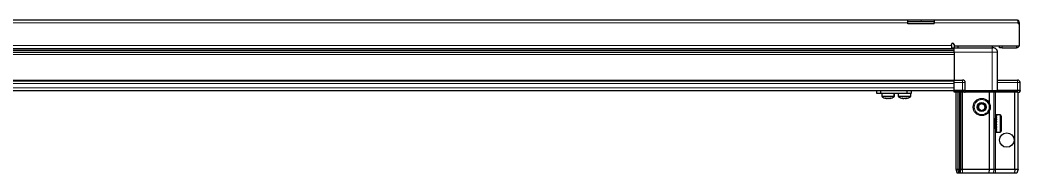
# Model space of a CAD drawing. Header units: millimetres. Extents: x 1132 to 6283, y -242 to 1882.
# Drawn here: x 2154 to 2912, y 855 to 971 of the extents above; entities that cross this region are included whole.
import ezdxf

# ---------------------------------------------------------------- set-up
doc = ezdxf.new("R2010")
doc.units = ezdxf.units.MM

msp = doc.modelspace()

# ---------------------------------------------------------------- linework, layer by layer
at = {"color": 7, "linetype": 'Continuous', "lineweight": 25}
for p, q in [((1397.49, 971.14), (2827.49, 971.14)), ((2827.49, 969.04), (2827.49, 971.14)), ((2827.49, 971.14), (2837.49, 971.14)), ((2837.49, 971.14), (2847.49, 971.14)), ((2847.49, 971.14), (2847.49, 969.04)), ((2847.49, 971.14), (2910.39, 971.14)), ((2837.49, 969.64), (2827.49, 969.64)), ((2827.49, 968.14), (2827.49, 969.04)), ((2847.49, 968.14), (2827.49, 968.14)), ((2847.49, 969.64), (2837.49, 969.64)), ((2847.49, 968.14), (2847.49, 969.04)), ((2910.99, 969.04), (2910.99, 968.14)), ((2910.99, 969.04), (2911.99, 969.04)), ((2911.99, 968.14), (2910.99, 968.14)), ((2911.99, 968.14), (2911.99, 969.04)), ((2911.99, 951.64), (2911.99, 968.14)), ((2862.49, 947.7), (1362.49, 947.7)), ((2862.49, 947.66), (1362.49, 947.66)), ((1388.61, 949.49), (2836.37, 949.49)), ((2124.99, 949.64), (2860.49, 949.64)), ((2830.99, 949.64), (2830.99, 949.49)), ((2831.1, 949.64), (2831.1, 949.49)), ((2831.28, 949.64), (2831.28, 949.49)), ((2831.79, 949.64), (2831.79, 949.49)), ((2832.18, 949.64), (2832.18, 949.49)), ((2833.04, 949.64), (2833.04, 949.49)), ((2833.6, 949.64), (2833.6, 949.49)), ((2834.72, 949.64), (2834.72, 949.49)), ((2835.4, 949.64), (2835.4, 949.49)), ((2836.37, 949.49), (2836.67, 949.49)), ((2836.67, 949.64), (2836.67, 949.49)), ((2836.67, 949.49), (2837.41, 949.49)), ((2836.67, 949.49), (2836.67, 949.49)), ((2836.93, 949.64), (2836.93, 949.49)), ((2837.41, 949.64), (2837.41, 949.49)), ((2837.41, 949.49), (2838.7, 949.49)), ((2838.61, 949.49), (2862.49, 949.49)), ((2838.7, 949.64), (2838.7, 949.49)), ((2838.79, 949.64), (2838.79, 949.49)), ((2839.42, 949.64), (2839.42, 949.49)), ((2840.62, 949.64), (2840.62, 949.49)), ((2841.24, 949.64), (2841.24, 949.49)), ((2842.22, 949.64), (2842.22, 949.49)), ((2842.7, 949.64), (2842.7, 949.49)), ((2843.37, 949.64), (2843.37, 949.49)), ((2843.64, 949.64), (2843.64, 949.49)), ((2843.94, 949.64), (2843.94, 949.49)), ((2843.99, 949.49), (2843.99, 949.64)), ((2843.99, 949.64), (2843.99, 949.49)), ((2860.49, 951.74), (2860.49, 952.49)), ((2860.49, 951.74), (2860.49, 949.64)), ((2862.49, 952.49), (2862.49, 951.64)), ((2862.49, 951.64), (2911.99, 951.64)), ((2862.49, 951.64), (2862.49, 950.14)), ((2862.49, 950.14), (2891.49, 950.14)), ((2865.24, 951.64), (2865.24, 950.14)), ((2891.74, 950.14), (2891.74, 951.64)), ((2896.99, 950.14), (2896.99, 951.64)), ((2898.99, 950.14), (2896.99, 950.14)), ((2898.99, 950.14), (2909.89, 950.14)), ((2862.49, 946.64), (2862.49, 925.64)), ((2895.49, 917.64), (2895.49, 946.64)), ((2122.49, 924.99), (2862.49, 924.99)), ((2862.49, 925.64), (2868.99, 925.64)), ((2862.49, 923.64), (2862.49, 925.64)), ((2895.49, 925.64), (2910.49, 925.64)), ((2122.49, 917.79), (2862.49, 917.79)), ((2803.84, 915.29), (2803.84, 917.79)), ((2806.84, 917.79), (2806.84, 915.29)), ((2827.04, 915.29), (2827.04, 917.79)), ((2830.04, 917.79), (2830.04, 915.29)), ((2862.49, 917.64), (2862.49, 923.64)), ((2862.49, 917.64), (2868.99, 917.64)), ((2862.49, 917.64), (2862.49, 917.31)), ((2862.49, 917.64), (2862.49, 917.64)), ((2868.99, 917.64), (2862.49, 917.64)), ((2862.49, 916.44), (2862.49, 917.31)), ((2862.49, 917.31), (2862.49, 917.31)), ((2862.49, 917.31), (2868.99, 917.31)), ((2870.99, 917.64), (2868.99, 917.64)), ((2870.99, 917.64), (2870.99, 923.64)), ((2870.99, 917.64), (2870.99, 916.44)), ((2870.99, 917.64), (2871.19, 917.64)), ((2871.19, 917.64), (2891.49, 917.64)), ((2891.49, 917.64), (2895.49, 917.64)), ((2895.49, 917.64), (2895.49, 916.44)), ((2895.49, 917.64), (2895.69, 917.64)), ((2895.69, 917.64), (2910.49, 917.64)), ((2910.49, 917.64), (2895.69, 917.64)), ((2912.49, 917.64), (2910.49, 917.64)), ((2911.99, 916.44), (2912.49, 917.31)), ((2912.49, 917.64), (2912.49, 923.64)), ((2912.49, 917.64), (2912.49, 917.31)), ((2806.84, 915.29), (2803.84, 915.29)), ((2827.04, 915.29), (2806.84, 915.29)), ((2807.69, 915.29), (2807.69, 913.39)), ((2817.19, 913.39), (2817.19, 915.29)), ((2817.24, 913.39), (2817.24, 915.29)), ((2820.19, 915.29), (2820.19, 913.39)), ((2830.04, 915.29), (2827.04, 915.29)), ((2829.69, 913.39), (2829.69, 915.29)), ((2870.31, 916.44), (2862.49, 916.44)), ((2863.99, 858.14), (2863.99, 916.44)), ((2865.49, 858.14), (2865.49, 916.44)), ((2866.99, 858.14), (2866.99, 916.44)), ((2867.99, 858.14), (2867.99, 916.44)), ((2870.31, 916.44), (2870.99, 916.44)), ((2871.19, 916.44), (2870.99, 916.44)), ((2891.49, 916.44), (2871.19, 916.44)), ((2889.49, 907.64), (2889.49, 916.44)), ((2895.49, 916.44), (2891.49, 916.44)), ((2892.99, 858.14), (2892.99, 916.44)), ((2895.69, 916.44), (2895.49, 916.44)), ((2910.49, 916.44), (2895.69, 916.44)), ((2908.49, 858.14), (2908.49, 916.44)), ((2910.49, 916.44), (2911.99, 916.44)), ((2910.99, 858.14), (2910.99, 916.44)), ((2889.49, 858.14), (2889.49, 902.64)), ((2893.02, 896.64), (2892.99, 896.64)), ((2893.5, 895.95), (2893.02, 896.64)), ((2893.02, 896.64), (2893.02, 895.6)), ((2893.02, 895.6), (2893.02, 888.64)), ((2893.99, 896.64), (2893.5, 895.95)), ((2893.5, 895.95), (2893.5, 895.09)), ((2893.5, 895.09), (2893.5, 889.33)), ((2893.99, 896.64), (2893.99, 895.6)), ((2893.99, 895.6), (2893.99, 888.64)), ((2894.49, 897.04), (2894.39, 897.04)), ((2894.39, 897.04), (2894.39, 888.24)), ((2897.39, 899.14), (2894.49, 899.14)), ((2894.49, 899.14), (2894.49, 899.13)), ((2894.99, 899.13), (2894.49, 899.13)), ((2894.49, 899.13), (2894.49, 899.05)), ((2894.49, 899.05), (2894.49, 898.71)), ((2894.99, 899.05), (2894.49, 899.05)), ((2894.99, 898.71), (2894.49, 898.71)), ((2894.49, 898.71), (2894.49, 898.4)), ((2894.49, 898.4), (2894.49, 897.69)), ((2894.99, 898.4), (2894.49, 898.4)), ((2894.99, 897.69), (2894.49, 897.69)), ((2894.49, 897.69), (2894.49, 897.19)), ((2894.49, 897.19), (2894.49, 896.18)), ((2894.99, 897.19), (2894.49, 897.19)), ((2894.99, 896.18), (2894.49, 896.18)), ((2894.49, 896.18), (2894.49, 895.53)), ((2894.49, 895.53), (2894.49, 894.32)), ((2894.99, 895.53), (2894.49, 895.53)), ((2894.99, 899.05), (2894.99, 899.13)), ((2894.99, 898.4), (2894.99, 898.71)), ((2894.99, 897.19), (2894.99, 897.69)), ((2894.99, 895.53), (2894.99, 896.18)), ((2898.19, 898.34), (2898.19, 896.86)), ((2898.19, 896.86), (2898.19, 886.94)), ((2892.99, 888.64), (2893.02, 888.64)), ((2893.02, 888.64), (2893.5, 889.33)), ((2893.5, 889.33), (2893.99, 888.64)), ((2894.39, 888.24), (2894.49, 888.24)), ((2894.99, 894.32), (2894.49, 894.32)), ((2894.49, 894.32), (2894.49, 893.78)), ((2894.99, 893.78), (2894.49, 893.78)), ((2894.49, 893.59), (2894.49, 892.29)), ((2894.99, 893.59), (2894.49, 893.59)), ((2894.99, 892.29), (2894.49, 892.29)), ((2894.99, 891.91), (2894.49, 891.91)), ((2894.49, 891.91), (2894.49, 891.56)), ((2894.99, 891.56), (2894.49, 891.56)), ((2894.49, 891.56), (2894.49, 890.31)), ((2894.99, 890.31), (2894.49, 890.31)), ((2894.49, 890.31), (2894.49, 889.63)), ((2894.49, 889.63), (2894.49, 888.55)), ((2894.99, 889.63), (2894.49, 889.63)), ((2894.99, 888.55), (2894.49, 888.55)), ((2894.49, 888.55), (2894.49, 888)), ((2894.49, 888), (2894.49, 887.19)), ((2894.99, 888), (2894.49, 888)), ((2894.99, 887.19), (2894.49, 887.19)), ((2894.49, 887.19), (2894.49, 886.82)), ((2894.99, 893.59), (2894.99, 894.32)), ((2894.99, 891.56), (2894.99, 892.29)), ((2894.99, 889.63), (2894.99, 890.31)), ((2894.99, 888), (2894.99, 888.55)), ((2894.99, 886.82), (2894.99, 887.19)), ((2894.49, 886.82), (2894.49, 886.36)), ((2894.99, 886.82), (2894.49, 886.82)), ((2894.99, 886.36), (2894.49, 886.36)), ((2894.49, 886.36), (2894.49, 886.21)), ((2894.49, 886.21), (2894.49, 886.14)), ((2894.99, 886.21), (2894.49, 886.21)), ((2894.49, 886.14), (2897.39, 886.14)), ((2894.99, 886.21), (2894.99, 886.36)), ((2864.79, 855.14), (2863.99, 858.14)), ((2863.99, 858.14), (2865.49, 858.14)), ((2865.94, 855.14), (2865.49, 858.14)), ((2865.49, 858.14), (2866.99, 858.14)), ((2866.44, 855.14), (2866.99, 858.14)), ((2866.99, 858.14), (2867.99, 858.14)), ((2867.18, 855.14), (2867.99, 858.14)), ((2867.99, 858.14), (2868.99, 858.14)), ((2868.99, 858.14), (2889.49, 858.14)), ((2889.16, 855.14), (2889.49, 858.14)), ((2889.49, 858.14), (2892.99, 858.14)), ((2892.99, 858.14), (2892.18, 855.14)), ((2892.99, 858.14), (2893.99, 858.14)), ((2893.99, 858.14), (2908.49, 858.14)), ((2908.49, 858.14), (2908.33, 855.14)), ((2908.49, 858.14), (2910.99, 858.14)), ((2910.99, 858.14), (2910.18, 855.14)), ((2865.94, 855.14), (2864.79, 855.14)), ((2866.44, 855.14), (2865.94, 855.14)), ((2867.18, 855.14), (2866.44, 855.14)), ((2868.99, 855.14), (2867.18, 855.14)), ((2889.16, 855.14), (2868.99, 855.14)), ((2892.18, 855.14), (2889.16, 855.14)), ((2893.99, 855.14), (2892.18, 855.14)), ((2908.33, 855.14), (2893.99, 855.14)), ((2910.18, 855.14), (2908.33, 855.14))]:
    msp.add_line(p, q, dxfattribs=at)
at = {"color": 8, "linetype": 'Continuous', "lineweight": 18}
for p, q in [((2837.49, 971.14), (2837.49, 969.64)), ((2827.49, 969.04), (1397.49, 969.04)), ((2910.99, 969.04), (2847.49, 969.04)), ((2862.49, 948.91), (1362.49, 948.91)), ((2124.99, 951.74), (2860.49, 951.74)), ((2860.49, 950.14), (2862.49, 950.14)), ((2898.99, 951.64), (2898.99, 950.14)), ((2909.89, 951.64), (2909.89, 950.14)), ((1362.49, 946.46), (2862.49, 946.46)), ((2862.49, 945.04), (1362.49, 945.04)), ((2891.49, 946.64), (2862.49, 946.64)), ((2891.49, 917.64), (2891.49, 946.64)), ((2122.49, 925.64), (2862.49, 925.64)), ((2868.99, 923.64), (2868.99, 925.64)), ((2910.49, 925.64), (2910.49, 923.64)), ((2122.49, 922.99), (2862.49, 922.99)), ((2122.49, 919.79), (2862.49, 919.79)), ((2868.99, 923.64), (2862.49, 923.64)), ((2862.49, 917.64), (2862.49, 917.31)), ((2868.99, 917.64), (2868.99, 923.64)), ((2870.99, 923.64), (2868.99, 923.64)), ((2868.99, 917.64), (2868.99, 917.31)), ((2871.19, 917.64), (2871.19, 916.44)), ((2891.49, 917.64), (2891.49, 916.44)), ((2910.49, 923.64), (2895.49, 923.64)), ((2895.69, 917.64), (2895.69, 916.44)), ((2910.49, 917.64), (2910.49, 923.64)), ((2912.49, 923.64), (2910.49, 923.64)), ((2910.49, 917.64), (2910.49, 916.44)), ((2809.9, 913.39), (2807.69, 913.39)), ((2810, 913.02), (2807.88, 913.02)), ((2817.19, 913.39), (2809.9, 913.39)), ((2816.99, 913.02), (2810, 913.02)), ((2817.04, 913.02), (2816.99, 913.02)), ((2817.24, 913.39), (2817.19, 913.39)), ((2827.69, 913.39), (2820.19, 913.39)), ((2827.58, 913.02), (2820.38, 913.02)), ((2829.49, 913.02), (2827.58, 913.02)), ((2829.69, 913.39), (2827.69, 913.39)), ((2868.99, 858.14), (2868.99, 916.44)), ((2893.99, 896.64), (2893.99, 916.44)), ((2897.39, 899.14), (2897.39, 897.45)), ((2897.39, 897.45), (2897.39, 886.14)), ((2893.99, 858.14), (2893.99, 888.64)), ((2868.99, 855.14), (2868.99, 858.14)), ((2893.99, 858.14), (2893.99, 855.14))]:
    msp.add_line(p, q, dxfattribs=at)
at = {"color": 7, "linetype": 'Continuous', "lineweight": 25}
for centre, radius in [((2883.49, 905.14), 6.5), ((2883.49, 905.14), 3.46), ((2902.49, 880.14), 5.5)]:
    msp.add_circle(centre, radius, dxfattribs=at)
at = {"color": 8, "linetype": 'Continuous', "lineweight": 18}
msp.add_circle((2883.49, 905.14), 5.7, dxfattribs=at)
at = {"color": 7, "linetype": 'Continuous', "lineweight": 25}
for centre, radius, start, end in [((2861.49, 952.49), 1, 0, 180), ((2909.89, 952.24), 2.1, 270, 343.39845), ((2868.99, 923.64), 2, 0, 90), ((2910.49, 923.64), 2, 0, 90), ((2808.14, 913.39), 0.45, 180, 235.28209), ((2812.44, 919.59), 8, 235.28209, 259.05401), ((2812.44, 919.59), 8, 280.84597, 304.71791), ((2812.49, 919.59), 8, 280.92113, 304.71791), ((2816.74, 913.39), 0.45, 304.71791, 0), ((2816.79, 913.39), 0.45, 304.71791, 0), ((2820.64, 913.39), 0.45, 180, 235.28209), ((2824.94, 919.59), 8, 235.28209, 258.92302), ((2824.94, 919.59), 8, 280.93918, 304.71791), ((2829.24, 913.39), 0.45, 304.71791, 0), ((2883.49, 905.14), 2.5, 118.29497, 178.29497), ((2883.49, 905.14), 2.5, 178.29497, 238.29497), ((2883.49, 905.14), 2.5, 238.29497, 298.29497), ((2883.49, 905.14), 2.5, 58.29497, 118.29497), ((2883.49, 905.14), 2.5, 298.29497, 358.29497), ((2883.49, 905.14), 2.5, 358.29497, 58.29497), ((2893.99, 897.04), 0.4, 270, 360), ((2897.39, 898.34), 0.8, 360, 90), ((2893.99, 888.24), 0.4, 0, 90), ((2897.39, 886.94), 0.8, 270, 0)]:
    msp.add_arc(centre, radius, start, end, dxfattribs=at)
msp.add_ellipse((2868.99, 913.84), major_axis=(0, 3.46), ratio=0.57735, start_param=5.560451, end_param=6.283185, dxfattribs=at)
for points, knots in [([(2910.39, 971.14), (2910.43, 971.11), (2910.52, 971.06), (2910.66, 970.67), (2910.79, 970.11), (2910.9, 969.53), (2910.97, 969.17), (2910.99, 969.04)], [0, 0, 0, 0, 0.2302553, 0.4485219, 0.6667858, 0.8850496, 1, 1, 1, 1]), ([(2911.99, 969.04), (2911.96, 969.3), (2911.91, 969.79), (2911.52, 970.42), (2911, 970.88), (2910.58, 971), (2910.4, 971.06)], [0, 0, 0, 0, 0.273243, 0.53226, 0.791273, 1, 1, 1, 1]), ([(2862.49, 946.64), (2862.49, 947.03), (2862.49, 947.82), (2862.49, 948.87), (2862.49, 949.66), (2862.49, 950.08), (2862.49, 950.12), (2862.49, 950.14)], [0, 0, 0, 0, 0.214694, 0.429388, 0.644082, 0.858775, 1, 1, 1, 1]), ([(2891.49, 950.14), (2891.55, 950.14), (2891.69, 950.14), (2891.85, 950.14), (2891.97, 950.14), (2891.98, 950.14), (2891.99, 950.14)], [0, 0, 0, 0, 0.249394, 0.500333, 0.750167, 1, 1, 1, 1]), ([(2895.49, 946.64), (2895.44, 947.08), (2895.37, 947.76), (2894.93, 948.57), (2894.48, 949.13), (2893.92, 949.59), (2893.11, 950.02), (2892.43, 950.09), (2891.99, 950.14)], [0, 0, 0, 0, 0.239457, 0.368361, 0.5, 0.631639, 0.760543, 1, 1, 1, 1]), ([(2810.92, 911.74), (2810.91, 911.74), (2810.88, 911.75), (2810.67, 911.81), (2810.51, 911.87), (2810.45, 911.9), (2810.44, 911.91), (2810.44, 911.91), (2810.45, 911.91), (2810.47, 911.91), (2810.52, 911.9), (2810.74, 911.85), (2811.07, 911.78), (2811.45, 911.74), (2811.73, 911.73), (2811.99, 911.77), (2812.13, 911.84), (2812.26, 911.9), (2812.31, 911.91), (2812.33, 911.91), (2812.35, 911.91), (2812.38, 911.91), (2812.42, 911.9), (2812.54, 911.86), (2812.7, 911.79), (2812.95, 911.73), (2813.31, 911.73), (2813.68, 911.78), (2814.01, 911.84), (2814.24, 911.9), (2814.32, 911.91), (2814.34, 911.91), (2814.35, 911.91), (2814.35, 911.91), (2814.33, 911.89), (2814.17, 911.81), (2813.93, 911.73), (2813.94, 911.74), (2813.95, 911.74)], [0, 0, 0, 0, 0.0245191, 0.1059739, 0.1338421, 0.1478185, 0.1535531, 0.1564027, 0.1592796, 0.1617801, 0.1664773, 0.1816483, 0.2541107, 0.3009981, 0.3355791, 0.3791917, 0.4620214, 0.4826759, 0.486455, 0.4902707, 0.4928167, 0.4953568, 0.4997844, 0.513427, 0.5769545, 0.6409725, 0.679017, 0.7313711, 0.7890832, 0.8180386, 0.8216661, 0.824546, 0.8274502, 0.8308045, 0.8371581, 0.8638539, 0.9698659, 1, 1, 1, 1]), ([(2823.41, 911.74), (2823.42, 911.74), (2823.47, 911.73), (2823.42, 911.75), (2823.3, 911.8), (2823.19, 911.85), (2823.14, 911.88), (2823.11, 911.89), (2823.09, 911.91), (2823.09, 911.91), (2823.1, 911.91), (2823.1, 911.91), (2823.11, 911.91)], [0, 0, 0, 0, 0.117513, 0.319182, 0.655587, 0.780657, 0.858887, 0.909792, 0.960055, 0.979586, 0.994792, 1, 1, 1, 1]), ([(2823.11, 911.91), (2823.11, 911.91), (2823.12, 911.91), (2823.16, 911.91), (2823.32, 911.87), (2823.61, 911.81), (2823.96, 911.75), (2824.29, 911.73), (2824.62, 911.75), (2824.83, 911.81), (2824.99, 911.87), (2825.07, 911.9), (2825.11, 911.91), (2825.14, 911.91), (2825.16, 911.91), (2825.18, 911.91), (2825.22, 911.9), (2825.33, 911.85), (2825.44, 911.78), (2825.64, 911.74), (2825.89, 911.73), (2826.28, 911.77), (2826.63, 911.84), (2826.9, 911.9), (2826.96, 911.91), (2826.98, 911.91), (2826.99, 911.91), (2826.99, 911.91), (2826.98, 911.9), (2826.88, 911.86), (2826.66, 911.79), (2826.45, 911.73), (2826.44, 911.74), (2826.44, 911.74)], [0, 0, 0, 0, 0.0033506, 0.0080628, 0.021119, 0.0794763, 0.1490118, 0.1929925, 0.2373326, 0.3338878, 0.3669223, 0.3834897, 0.3902874, 0.3936653, 0.3970754, 0.4000395, 0.4056074, 0.423591, 0.5094867, 0.5650663, 0.606058, 0.6577556, 0.7559406, 0.7804241, 0.7849037, 0.7894268, 0.7924448, 0.7954558, 0.8007042, 0.816876, 0.8921804, 0.9680663, 1, 1, 1, 1]), ([(2880.95, 903.77), (2880.96, 904.29), (2880.99, 905.25), (2881.02, 906.21), (2881.03, 906.66)], [0, 0, 0, 0, 0.534686, 1, 1, 1, 1]), ([(2883.4, 902.26), (2883.11, 902.44), (2882.41, 902.87), (2881.56, 903.39), (2881.05, 903.71), (2880.95, 903.77)], [0, 0, 0, 0, 0.3629006, 0.8668753, 1, 1, 1, 1]), ([(2881.03, 906.66), (2881.49, 906.9), (2882.34, 907.36), (2883.18, 907.81), (2883.57, 908.03)], [0, 0, 0, 0, 0.534686, 1, 1, 1, 1]), ([(2885.94, 903.62), (2885.49, 903.38), (2884.64, 902.92), (2883.8, 902.47), (2883.4, 902.26)], [0, 0, 0, 0, 0.534686, 1, 1, 1, 1]), ([(2883.57, 908.03), (2883.68, 907.96), (2884.19, 907.65), (2885.04, 907.12), (2885.74, 906.69), (2886.03, 906.51)], [0, 0, 0, 0, 0.133125, 0.637099, 1, 1, 1, 1]), ([(2886.03, 906.51), (2886.01, 905.99), (2885.99, 905.03), (2885.96, 904.07), (2885.94, 903.62)], [0, 0, 0, 0, 0.534686, 1, 1, 1, 1])]:
    msp.add_open_spline(points, degree=3, knots=knots, dxfattribs=at)
at = {"color": 8, "linetype": 'Continuous', "lineweight": 18}
msp.add_open_spline([(2891.49, 946.64), (2891.49, 947.08), (2891.49, 947.76), (2891.49, 948.57), (2891.49, 949.13), (2891.49, 949.59), (2891.49, 950.02), (2891.49, 950.09), (2891.49, 950.14)], degree=3, knots=[0, 0, 0, 0, 0.239457, 0.368361, 0.5, 0.631639, 0.760543, 1, 1, 1, 1], dxfattribs=at)
msp.add_open_spline([(2895.49, 946.64), (2895.43, 946.64), (2895.31, 946.64), (2894.38, 946.64), (2893.06, 946.64), (2892.01, 946.64), (2891.49, 946.64)], degree=3, dxfattribs=at)

doc.saveas('drawing.dxf')
